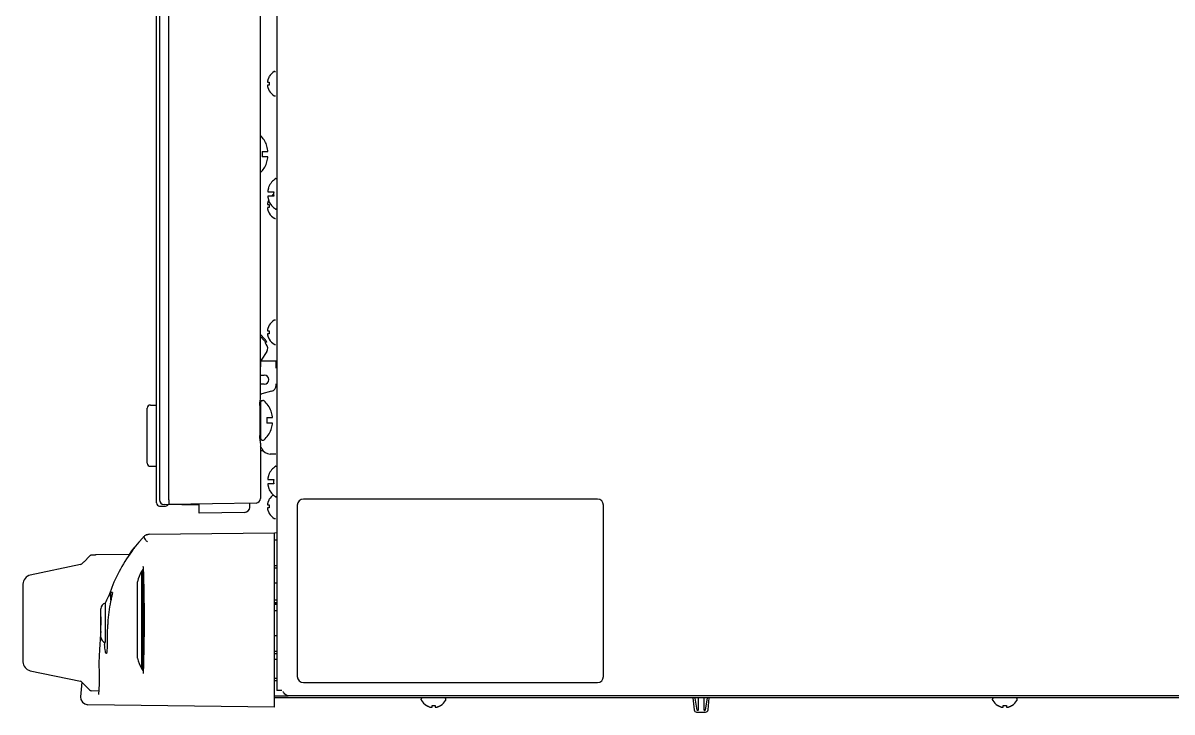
# Model space of a CAD drawing. Header units: millimetres. Extents: x -334 to 5010, y 1650 to 4941.
# Drawn here: x 1131.4 to 1506.7, y 2965.6 to 3190.8 of the extents above; entities that cross this region are included whole.
import ezdxf

# ---------------------------------------------------------------- set-up
doc = ezdxf.new("R2010")
doc.units = ezdxf.units.MM
doc.header["$LTSCALE"] = 438.9
doc.layers.get('0').update_dxf_attribs({"linetype": 'CONTINUOUS'})
for name, color, linetype in [('ASSI', 7, 'CONTINUOUS'), ('CURVE', 7, 'CONTINUOUS'), ('GEOM', 7, 'CONTINUOUS')]:
    doc.layers.add(name, color=color, linetype=linetype)

msp = doc.modelspace()

# ---------------------------------------------------------------- linework, layer by layer
at = {"linetype": 'Continuous'}
for p, q in [((1174.99, 3033.94), (1174.99, 3413.94)), ((1175.99, 3413.89), (1175.99, 3034.96)), ((1178.99, 3034.94), (1178.99, 3412.94)), ((1208.99, 3068.41), (1208.99, 3410.85)), ((1211.3, 3171.44), (1211.85, 3171.44)), ((1211.81, 3173.24), (1211.85, 3173.24)), ((1211.85, 3170.44), (1211.3, 3170.44)), ((1211.85, 3168.64), (1211.81, 3168.64)), ((1211.33, 3135.64), (1213.29, 3135.64)), ((1213.29, 3134.24), (1211.33, 3134.24)), ((1211.67, 3137.19), (1211.7, 3137.19)), ((1213.29, 3135.64), (1213.29, 3135.51)), ((1213.29, 3134.37), (1213.29, 3134.24)), ((1211.3, 3131.44), (1211.85, 3131.44)), ((1211.85, 3130.44), (1211.3, 3130.44)), ((1211.7, 3132.69), (1211.67, 3132.69)), ((1211.85, 3128.64), (1211.81, 3128.64)), ((1214.09, 3129.94), (1213.98, 3129.94)), ((1211.3, 3090.24), (1211.85, 3090.24)), ((1211.85, 3089.24), (1211.3, 3089.24)), ((1211.81, 3092.04), (1211.85, 3092.04)), ((1211.85, 3087.44), (1211.81, 3087.44)), ((1208.73, 3065.84), (1208.73, 3056.03)), ((1208.99, 3053.46), (1208.99, 3035.43)), ((1209.89, 3050.94), (1208.99, 3050.94)), ((1211.33, 3041.64), (1213.29, 3041.64)), ((1213.29, 3040.24), (1211.33, 3040.24)), ((1211.67, 3043.19), (1211.7, 3043.19)), ((1213.29, 3041.64), (1213.29, 3041.51)), ((1213.29, 3040.37), (1213.29, 3040.24)), ((1211.7, 3038.69), (1211.67, 3038.69)), ((1175.99, 3032.94), (1177.99, 3032.94)), ((1188.99, 3033.26), (1177.47, 3033.46)), ((1178.99, 3034.94), (1178.99, 3033.44)), ((1207.52, 3033.93), (1178.99, 3033.44)), ((1188.99, 3030.61), (1188.99, 3033.61)), ((1205.49, 3033.83), (1205.49, 3033.9)), ((1205.49, 3033.37), (1205.49, 3033.83)), ((1205.49, 3032.62), (1205.49, 3033.83)), ((1211.3, 3033.34), (1211.85, 3033.34)), ((1211.81, 3035.14), (1211.85, 3035.14)), ((1214.09, 3035.94), (1213.98, 3035.94)), ((1203.77, 3030.87), (1188.99, 3030.61)), ((1211.85, 3032.34), (1211.3, 3032.34)), ((1211.85, 3030.54), (1211.81, 3030.54)), ((1213.59, 3024.24), (1214.29, 3024.25)), ((1214.29, 3021.74), (1213.59, 3021.74)), ((1170.13, 3011.58), (1170.13, 3011.57)), ((1170.13, 3011.57), (1170.13, 3011.54)), ((1170.13, 3011.54), (1170.13, 2995.74)), ((1170.59, 3012.24), (1170.58, 3012.24)), ((1170.58, 3012.24), (1170.58, 3011.51)), ((1170.58, 3011.51), (1170.58, 3008.5)), ((1170.59, 3012.24), (1170.59, 2979.24)), ((1170.59, 3011.49), (1170.71, 3011.49)), ((1213.59, 3013.54), (1214.29, 3013.54)), ((1213.59, 3012.74), (1214.29, 3012.74)), ((1168.79, 2983.25), (1168.79, 3008.23)), ((1170.58, 3008.5), (1170.58, 2997.24)), ((1170.59, 3008.49), (1170.8, 3008.49)), ((1213.59, 3007.87), (1214.29, 3007.87)), ((1160.14, 3002.31), (1160.14, 3004.74)), ((1160.62, 3004.74), (1160.14, 3004.74)), ((1156.84, 2990.14), (1156.84, 2999.34)), ((1213.59, 3002.25), (1214.29, 3002.25)), ((1213.59, 3001.45), (1214.29, 3001.45)), ((1213.59, 3001.33), (1214.29, 3001.33)), ((1213.59, 3000.89), (1214.29, 3000.89)), ((1213.59, 2998.84), (1214.29, 2998.84)), ((1170.13, 2995.74), (1170.13, 2979.91)), ((1170.58, 2997.24), (1170.58, 2995.74)), ((1170.58, 2995.74), (1170.58, 2994.23)), ((1170.59, 2997.24), (1170.96, 2997.24)), ((1156.84, 2991.95), (1156.71, 2991.03)), ((1170.58, 2994.23), (1170.58, 2982.98)), ((1170.59, 2994.24), (1170.95, 2994.24)), ((1213.59, 2990.64), (1214.29, 2990.64)), ((1213.59, 2985.54), (1214.29, 2985.54)), ((1213.59, 2984.74), (1214.29, 2984.74)), ((1170.13, 2979.91), (1170.13, 2979.91)), ((1170.13, 2979.91), (1170.13, 2979.89)), ((1170.58, 2982.98), (1170.58, 2979.96)), ((1170.58, 2979.96), (1170.58, 2979.23)), ((1170.59, 2982.99), (1170.79, 2982.99)), ((1170.59, 2979.99), (1170.72, 2979.99)), ((1213.59, 2982.93), (1214.29, 2982.93)), ((1170.58, 2979.23), (1170.59, 2979.24)), ((1213.59, 2976.74), (1214.29, 2976.74)), ((1213.59, 2975.94), (1214.29, 2975.94)), ((1263.19, 2967.76), (1263.19, 2967.79)), ((1264.99, 2967.24), (1264.99, 2967.79)), ((1265.99, 2967.79), (1265.99, 2967.24)), ((1267.79, 2967.79), (1267.79, 2967.76)), ((1449.79, 2967.76), (1449.79, 2967.79)), ((1451.59, 2967.24), (1451.59, 2967.79)), ((1452.59, 2967.79), (1452.59, 2967.24)), ((1454.39, 2967.79), (1454.39, 2967.76))]:
    msp.add_line(p, q, dxfattribs=at)
for points in [[(1208.73, 3065.84), (1208.73, 3066.09), (1208.75, 3066.43), (1208.79, 3066.78), (1208.84, 3067.13), (1208.89, 3067.48), (1208.94, 3067.82), (1208.98, 3068.15), (1208.99, 3068.41)], [(1208.99, 3053.46), (1208.98, 3053.72), (1208.94, 3054.05), (1208.89, 3054.39), (1208.84, 3054.73), (1208.79, 3055.08), (1208.76, 3055.43), (1208.73, 3055.77), (1208.73, 3056.03)], [(1205.48, 3032.42), (1205.48, 3032.44), (1205.49, 3032.54), (1205.49, 3032.65), (1205.49, 3032.7)], [(1156.71, 2991.03), (1156.33, 2986.12), (1156.21, 2981.71), (1156.23, 2977.98), (1156.25, 2975), (1156.2, 2972.84), (1156.05, 2971.5), (1156.01, 2971.34)]]:
    msp.add_lwpolyline(points, dxfattribs=at)
for centre, radius, start, end in [((1213.25, 3171.69), 1.97, 175.714, 176.9766), ((1213.24, 3171.69), 1.96, 176.9771, 178.0037), ((1213.23, 3171.69), 1.95, 178.0037, 179.0738), ((1213.23, 3171.69), 1.95, 179.0741, 181.1541), ((1213.23, 3171.69), 1.95, 181.1545, 182.3767), ((1213.24, 3171.69), 1.96, 182.3765, 183.2159), ((1213.25, 3171.69), 1.97, 183.2167, 184.6016), ((1213.28, 3171.68), 2.01, 172.7256, 174.8598), ((1213.26, 3171.68), 1.98, 174.8627, 175.7144), ((1213.26, 3171.69), 1.98, 184.6009, 185.2558), ((1213.29, 3171.69), 2.01, 185.2585, 187.2741), ((1215.79, 3170.79), 4.64, 163.6036, 165.6824), ((1215.82, 3170.78), 4.67, 162.6228, 163.6051), ((1215.83, 3170.78), 4.68, 161.535, 162.6227), ((1215.85, 3170.77), 4.7, 159.4813, 161.5344), ((1215.86, 3170.77), 4.72, 158.9977, 159.4819), ((1215.87, 3170.76), 4.72, 157.4524, 158.9975), ((1215.88, 3170.76), 4.73, 156.6826, 157.4526), ((1215.88, 3170.76), 4.73, 155.4278, 156.6825), ((1215.89, 3170.76), 4.74, 154.4598, 155.4278), ((1215.89, 3170.75), 4.74, 153.3188, 154.4598), ((1215.89, 3170.75), 4.75, 151.9926, 153.3187), ((1215.89, 3170.75), 4.75, 151.0316, 151.9926), ((1215.9, 3170.75), 4.75, 148.4659, 151.0313), ((1215.6, 3170.94), 3.79, 172.4013, 179.9911), ((1213.25, 3170.18), 1.97, 175.3984, 176.7833), ((1213.24, 3170.19), 1.96, 176.7841, 177.6235), ((1213.23, 3170.19), 1.96, 177.6234, 178.8455), ((1213.23, 3170.19), 1.95, 178.8459, 180.9258), ((1213.23, 3170.19), 1.95, 180.9261, 181.9964), ((1213.24, 3170.19), 1.96, 181.9964, 183.0228), ((1213.25, 3170.19), 1.97, 183.0233, 184.286), ((1213.29, 3170.18), 2.01, 172.7259, 174.7415), ((1213.26, 3170.18), 1.98, 174.7442, 175.3991), ((1213.26, 3170.19), 1.98, 184.2856, 185.1372), ((1213.28, 3170.19), 2.01, 185.1401, 187.2744), ((1215.79, 3171.08), 4.64, 194.3176, 196.3964), ((1215.82, 3171.09), 4.67, 196.3949, 197.3772), ((1215.83, 3171.1), 4.68, 197.3773, 198.465), ((1215.85, 3171.1), 4.7, 198.4656, 200.5187), ((1215.86, 3171.11), 4.72, 200.5181, 201.0023), ((1215.87, 3171.11), 4.72, 201.0025, 202.5476), ((1215.88, 3171.11), 4.73, 202.5474, 203.3174), ((1215.88, 3171.11), 4.73, 203.3175, 204.5722), ((1215.89, 3171.12), 4.74, 204.5722, 205.5402), ((1215.89, 3171.12), 4.74, 205.5402, 206.6812), ((1215.89, 3171.12), 4.75, 206.6813, 208.0074), ((1215.89, 3171.12), 4.75, 208.0074, 208.9684), ((1215.9, 3171.12), 4.75, 208.9687, 211.5341), ((1215.6, 3170.94), 3.79, 180.0089, 187.5987), ((1213.98, 3139.74), 0.2, 90, 123.2419), ((1217.39, 3135.06), 6.09, 172.6229, 174.5265), ((1217.39, 3134.82), 6.09, 185.4735, 187.3771), ((1217.26, 3135.07), 5.96, 171.9486, 172.6174), ((1217.26, 3134.8), 5.96, 187.3826, 188.0514), ((1217.21, 3135.08), 5.9, 170.6546, 171.9496), ((1217.21, 3134.79), 5.9, 188.0504, 189.3454), ((1217.16, 3135.09), 5.85, 169.7616, 170.6536), ((1217.16, 3134.78), 5.85, 189.3464, 190.2384), ((1217.12, 3135.09), 5.82, 168.6651, 169.7618), ((1217.1, 3135.1), 5.79, 167.6222, 168.6648), ((1217.08, 3135.1), 5.77, 166.6751, 167.6221), ((1217.06, 3135.11), 5.75, 165.4482, 166.6751), ((1217.05, 3135.11), 5.74, 164.6978, 165.448), ((1217.04, 3135.11), 5.73, 163.1803, 164.6979), ((1217.03, 3135.12), 5.72, 162.7286, 163.18), ((1217.03, 3135.12), 5.72, 160.7579, 162.7288), ((1217.02, 3135.12), 5.71, 158.7734, 160.7577), ((1217.18, 3134.94), 3.93, 171.6741, 188.3259), ((1213.25, 3131.69), 1.97, 175.714, 176.9766), ((1213.24, 3131.69), 1.96, 176.9771, 178.0037), ((1213.23, 3131.69), 1.95, 178.0037, 179.0738), ((1213.23, 3131.69), 1.95, 179.0741, 181.1541), ((1213.23, 3131.69), 1.95, 181.1545, 182.3767), ((1213.24, 3131.69), 1.96, 182.3765, 183.2159), ((1213.25, 3131.69), 1.97, 183.2167, 184.6016), ((1213.25, 3130.18), 1.97, 175.3984, 176.7833), ((1213.24, 3130.19), 1.96, 176.7841, 177.6235), ((1213.23, 3130.19), 1.96, 177.6234, 178.8455), ((1213.23, 3130.19), 1.95, 178.8459, 180.9258), ((1213.23, 3130.19), 1.95, 180.9261, 181.9964), ((1213.24, 3130.19), 1.96, 181.9964, 183.0228), ((1213.25, 3130.19), 1.97, 183.0233, 184.286), ((1213.28, 3131.68), 2.01, 172.7256, 174.8598), ((1213.26, 3131.68), 1.98, 174.8627, 175.7144), ((1213.26, 3131.69), 1.98, 184.6009, 185.2558), ((1213.29, 3131.69), 2.01, 185.2585, 187.2741), ((1213.29, 3130.18), 2.01, 172.7259, 174.7415), ((1213.26, 3130.18), 1.98, 174.7442, 175.3991), ((1213.26, 3130.19), 1.98, 184.2856, 185.1372), ((1213.28, 3130.19), 2.01, 185.1401, 187.2744), ((1215.79, 3130.79), 4.64, 163.6036, 165.6824), ((1215.82, 3130.78), 4.67, 162.6228, 163.6051), ((1215.83, 3130.78), 4.68, 161.535, 162.6227), ((1215.85, 3130.77), 4.7, 159.4813, 161.5344), ((1217.12, 3134.78), 5.82, 190.2382, 191.3349), ((1217.1, 3134.77), 5.79, 191.3352, 192.3778), ((1217.08, 3134.77), 5.77, 192.3779, 193.3249), ((1215.86, 3130.77), 4.72, 158.9977, 159.4819), ((1217.06, 3134.77), 5.75, 193.3249, 194.5518), ((1215.87, 3130.76), 4.72, 157.4524, 158.9975), ((1217.05, 3134.76), 5.74, 194.552, 195.3022), ((1217.04, 3134.76), 5.73, 195.3021, 196.8197), ((1215.88, 3130.76), 4.73, 156.6826, 157.4526), ((1215.88, 3130.76), 4.73, 155.4278, 156.6825), ((1217.03, 3134.76), 5.72, 196.82, 197.2714), ((1217.03, 3134.75), 5.72, 197.2712, 199.2421), ((1215.89, 3130.76), 4.74, 154.4598, 155.2298), ((1215.88, 3130.76), 4.74, 155.2298, 155.4279), ((1215.89, 3130.75), 4.74, 153.7145, 154.4598), ((1217.02, 3134.75), 5.71, 199.2423, 201.2266), ((1216.99, 3134.74), 5.7, 201.0786, 236.7581), ((1215.6, 3130.94), 3.79, 172.4013, 179.9911), ((1215.6, 3130.94), 3.79, 180.0089, 187.5987), ((1215.79, 3131.08), 4.64, 194.3176, 196.3964), ((1215.82, 3131.09), 4.67, 196.3949, 197.3772), ((1215.83, 3131.1), 4.68, 197.3773, 198.465), ((1215.85, 3131.1), 4.7, 198.4656, 200.5187), ((1215.86, 3131.11), 4.72, 200.5181, 201.0023), ((1215.87, 3131.11), 4.72, 201.0025, 202.5476), ((1215.88, 3131.11), 4.73, 202.5474, 203.3174), ((1215.88, 3131.11), 4.73, 203.3175, 204.5722), ((1215.89, 3131.12), 4.74, 204.5722, 205.5402), ((1215.89, 3131.12), 4.74, 205.5402, 206.6812), ((1215.89, 3131.12), 4.75, 206.6813, 208.0074), ((1215.89, 3131.12), 4.75, 208.0074, 208.9684), ((1215.9, 3131.12), 4.75, 208.9687, 211.5341), ((1213.98, 3130.14), 0.2, 236.7581, 270), ((1213.25, 3090.49), 1.97, 175.714, 176.9766), ((1213.24, 3090.49), 1.96, 176.9771, 178.0037), ((1213.23, 3090.49), 1.95, 178.0037, 179.0738), ((1213.23, 3090.49), 1.95, 179.0741, 181.1541), ((1213.23, 3090.49), 1.95, 181.1545, 182.3767), ((1213.24, 3090.49), 1.96, 182.3765, 183.2159), ((1213.25, 3090.49), 1.97, 183.2167, 184.6016), ((1213.25, 3088.98), 1.97, 175.3984, 176.7833), ((1213.24, 3088.99), 1.96, 176.7841, 177.6235), ((1213.23, 3088.99), 1.96, 177.6234, 178.8455), ((1213.23, 3088.99), 1.95, 178.8459, 180.9258), ((1213.23, 3088.99), 1.95, 180.9261, 181.9964), ((1213.24, 3088.99), 1.96, 181.9964, 183.0228), ((1213.25, 3088.99), 1.97, 183.0233, 184.286), ((1213.28, 3090.48), 2.01, 172.7256, 174.8598), ((1213.26, 3090.48), 1.98, 174.8627, 175.7144), ((1213.26, 3090.49), 1.98, 184.6009, 185.2558), ((1213.29, 3090.49), 2.01, 185.2585, 187.2741), ((1213.29, 3088.98), 2.01, 172.7259, 174.7415), ((1213.26, 3088.98), 1.98, 174.7442, 175.3991), ((1213.26, 3088.99), 1.98, 184.2856, 185.1372), ((1213.28, 3088.99), 2.01, 185.1401, 187.2744), ((1215.79, 3089.59), 4.64, 163.6036, 165.6824), ((1215.79, 3089.88), 4.64, 194.3176, 196.3964), ((1215.82, 3089.58), 4.67, 162.6228, 163.6051), ((1215.83, 3089.58), 4.68, 161.535, 162.6227), ((1215.85, 3089.57), 4.7, 159.4813, 161.5344), ((1215.86, 3089.57), 4.72, 158.9977, 159.4819), ((1215.87, 3089.56), 4.72, 157.4524, 158.9975), ((1215.88, 3089.56), 4.73, 156.6826, 157.4526), ((1215.88, 3089.56), 4.73, 155.4278, 156.6825), ((1215.89, 3089.56), 4.74, 154.4598, 155.4278), ((1215.89, 3089.55), 4.74, 153.3188, 154.4598), ((1215.89, 3089.55), 4.75, 151.9926, 153.3187), ((1215.89, 3089.55), 4.75, 151.0316, 151.9926), ((1215.9, 3089.55), 4.75, 148.4659, 151.0313), ((1215.6, 3089.74), 3.79, 172.4013, 179.9911), ((1215.6, 3089.74), 3.79, 180.0089, 187.5987), ((1215.82, 3089.89), 4.67, 196.3949, 197.3772), ((1215.83, 3089.9), 4.68, 197.3773, 198.465), ((1215.85, 3089.9), 4.7, 198.4656, 200.5187), ((1215.86, 3089.91), 4.72, 200.5181, 201.0023), ((1215.87, 3089.91), 4.72, 201.0025, 202.5476), ((1215.88, 3089.91), 4.73, 202.5474, 203.3174), ((1215.88, 3089.91), 4.73, 203.3175, 204.5722), ((1215.89, 3089.92), 4.74, 204.5722, 205.5402), ((1215.89, 3089.92), 4.74, 205.5402, 206.6812), ((1215.89, 3089.92), 4.75, 206.6813, 208.0074), ((1215.89, 3089.92), 4.75, 208.0074, 208.9684), ((1215.9, 3089.92), 4.75, 208.9687, 211.5341), ((1213.98, 3045.74), 0.2, 90, 123.2419), ((1217.39, 3041.06), 6.09, 172.6229, 174.5265), ((1217.39, 3040.82), 6.09, 185.4735, 187.3771), ((1217.26, 3041.07), 5.96, 171.9486, 172.6174), ((1217.26, 3040.8), 5.96, 187.3826, 188.0514), ((1217.21, 3041.08), 5.9, 170.6546, 171.9496), ((1217.21, 3040.79), 5.9, 188.0504, 189.3454), ((1217.16, 3041.09), 5.85, 169.7616, 170.6536), ((1217.12, 3041.09), 5.82, 168.6651, 169.7618), ((1217.1, 3041.1), 5.79, 167.6222, 168.6648), ((1217.08, 3041.1), 5.77, 166.6751, 167.6221), ((1217.06, 3041.11), 5.75, 165.4482, 166.6751), ((1217.05, 3041.11), 5.74, 164.6978, 165.448), ((1217.04, 3041.11), 5.73, 163.1803, 164.6979), ((1217.03, 3041.12), 5.72, 162.7286, 163.18), ((1217.03, 3041.12), 5.72, 160.7579, 162.7288), ((1217.02, 3041.12), 5.71, 158.7734, 160.7577), ((1217.18, 3040.94), 3.93, 171.6741, 188.3259), ((1217.16, 3040.78), 5.85, 189.3464, 190.2384), ((1217.12, 3040.78), 5.82, 190.2382, 191.3349), ((1217.1, 3040.77), 5.79, 191.3352, 192.3778), ((1217.08, 3040.77), 5.77, 192.3779, 193.3249), ((1217.06, 3040.77), 5.75, 193.3249, 194.5518), ((1217.05, 3040.76), 5.74, 194.552, 195.3022), ((1217.04, 3040.76), 5.73, 195.3021, 196.8197), ((1217.03, 3040.76), 5.72, 196.82, 197.2714), ((1217.03, 3040.75), 5.72, 197.2712, 199.2421), ((1217.02, 3040.75), 5.71, 199.2423, 201.2266), ((1216.99, 3040.74), 5.7, 201.0786, 236.7581), ((1175.99, 3033.94), 1, 180, 270), ((1177.49, 3034.96), 1.5, 180, 269), ((1177.99, 3033.94), 1, 270, 330.1482), ((1203.74, 3032.62), 1.75, 271, 360), ((1207.49, 3035.43), 1.5, 271, 360), ((1213.25, 3033.59), 1.97, 175.714, 176.9766), ((1213.24, 3033.59), 1.96, 176.9771, 178.0037), ((1213.23, 3033.59), 1.95, 178.0037, 179.0738), ((1213.23, 3033.59), 1.95, 179.0741, 181.1541), ((1213.23, 3033.59), 1.95, 181.1545, 182.3767), ((1213.24, 3033.59), 1.96, 182.3765, 183.2159), ((1213.25, 3033.59), 1.97, 183.2167, 184.6016), ((1213.28, 3033.58), 2.01, 172.7256, 174.8598), ((1213.26, 3033.58), 1.98, 174.8627, 175.7144), ((1213.26, 3033.59), 1.98, 184.6009, 185.2558), ((1213.29, 3033.59), 2.01, 185.2585, 187.2741), ((1215.79, 3032.69), 4.64, 163.6036, 165.6824), ((1215.82, 3032.68), 4.67, 162.6228, 163.6051), ((1215.83, 3032.68), 4.68, 161.535, 162.6227), ((1215.85, 3032.67), 4.7, 159.4813, 161.5344), ((1215.86, 3032.67), 4.72, 158.9977, 159.4819), ((1215.87, 3032.66), 4.72, 157.4524, 158.9975), ((1215.88, 3032.66), 4.73, 156.6826, 157.4526), ((1215.88, 3032.66), 4.73, 155.4278, 156.6825), ((1215.89, 3032.66), 4.74, 154.4598, 155.4278), ((1215.89, 3032.65), 4.74, 153.3188, 154.4598), ((1215.89, 3032.65), 4.75, 151.9926, 153.3187), ((1215.89, 3032.65), 4.75, 151.0316, 151.9926), ((1215.9, 3032.65), 4.75, 148.4659, 151.0313), ((1215.6, 3032.84), 3.79, 172.4013, 179.9911), ((1215.6, 3032.84), 3.79, 180.0089, 187.5987), ((1213.98, 3036.14), 0.2, 236.7581, 270), ((1204.96, 3032.33), 0.5, 346.5752, 9.114), ((1213.25, 3032.08), 1.97, 175.3984, 176.7833), ((1213.24, 3032.09), 1.96, 176.7841, 177.6235), ((1213.23, 3032.09), 1.96, 177.6234, 178.8455), ((1213.23, 3032.09), 1.95, 178.8459, 180.9258), ((1213.23, 3032.09), 1.95, 180.9261, 181.9964), ((1213.24, 3032.09), 1.96, 181.9964, 183.0228), ((1213.25, 3032.09), 1.97, 183.0233, 184.286), ((1213.29, 3032.08), 2.01, 172.7259, 174.7415), ((1213.26, 3032.08), 1.98, 174.7442, 175.3991), ((1213.26, 3032.09), 1.98, 184.2856, 185.1372), ((1213.28, 3032.09), 2.01, 185.1401, 187.2744), ((1215.79, 3032.98), 4.64, 194.3176, 196.3964), ((1215.82, 3032.99), 4.67, 196.3949, 197.3772), ((1215.83, 3033), 4.68, 197.3773, 198.465), ((1215.85, 3033), 4.7, 198.4656, 200.5187), ((1215.86, 3033.01), 4.72, 200.5181, 201.0023), ((1215.87, 3033.01), 4.72, 201.0025, 202.5476), ((1215.88, 3033.01), 4.73, 202.5474, 203.3174), ((1215.88, 3033.01), 4.73, 203.3175, 204.5722), ((1215.89, 3033.02), 4.74, 204.5722, 205.5402), ((1215.89, 3033.02), 4.74, 205.5402, 206.6812), ((1215.89, 3033.02), 4.75, 206.6813, 208.0074), ((1215.89, 3033.02), 4.75, 208.0074, 208.9684), ((1215.9, 3033.02), 4.75, 208.9687, 211.5341), ((1209.3, 2987.12), 52.54, 142.9174, 159.6497), ((1221.93, 2976.21), 69.23, 143.0571, 143.6651), ((1178.59, 3006.24), 10, 147.8149, 168.5216), ((1182.7, 3003.4), 15, 143.8929, 146.9521), ((1176.64, 2993.43), 20, 145.571, 157.0216), ((1211.31, 2986.37), 54.69, 160.2516, 161.634), ((1210.65, 2986.61), 53.99, 159.6364, 160.2503), ((1158.84, 2999.34), 2, 107.9735, 180), ((1158.84, 2990.14), 2, 180, 252.0265), ((1178.59, 2985.24), 10, 191.4784, 212.1851), ((1182.7, 2988.07), 15, 213.0479, 216.1071), ((1265.68, 2971.84), 4.75, 238.4659, 241.0313), ((1265.68, 2971.84), 4.75, 241.0316, 241.9926), ((1265.67, 2971.84), 4.75, 241.9926, 243.3187), ((1265.67, 2971.83), 4.74, 243.3188, 244.4598), ((1265.67, 2971.83), 4.74, 244.4598, 245.4278), ((1265.67, 2971.83), 4.73, 245.4278, 246.6825), ((1265.67, 2971.82), 4.73, 246.6826, 247.4526), ((1265.66, 2971.81), 4.72, 247.4524, 248.9975), ((1265.66, 2971.81), 4.72, 248.9977, 249.4819), ((1265.66, 2971.8), 4.7, 249.4813, 251.5344), ((1265.65, 2971.78), 4.68, 251.535, 252.6227), ((1265.65, 2971.76), 4.67, 252.6228, 253.6051), ((1265.64, 2971.73), 4.64, 253.6036, 255.6824), ((1264.75, 2969.23), 2.01, 262.7256, 264.8598), ((1264.74, 2969.21), 1.98, 264.8627, 265.7144), ((1264.74, 2969.19), 1.97, 265.714, 266.9766), ((1264.74, 2969.18), 1.96, 266.9771, 268.0037), ((1264.74, 2969.18), 1.95, 268.0037, 269.0738), ((1264.74, 2969.17), 1.95, 269.0741, 271.1541), ((1264.74, 2969.18), 1.95, 271.1545, 272.3767), ((1264.74, 2969.19), 1.96, 272.3765, 273.2159), ((1264.74, 2969.2), 1.97, 273.2167, 274.6016), ((1264.74, 2969.21), 1.98, 274.6009, 275.2558), ((1264.74, 2969.23), 2.01, 275.2585, 277.2741), ((1265.49, 2971.54), 3.79, 262.4013, 269.9911), ((1265.49, 2971.54), 3.79, 270.0089, 277.5987), ((1266.25, 2969.23), 2.01, 262.7259, 264.7415), ((1266.24, 2969.21), 1.98, 264.7442, 265.3991), ((1266.24, 2969.2), 1.97, 265.3984, 266.7833), ((1266.24, 2969.19), 1.96, 266.7841, 267.6235), ((1266.24, 2969.18), 1.96, 267.6234, 268.8455), ((1266.24, 2969.17), 1.95, 268.8459, 270.9258), ((1266.24, 2969.18), 1.95, 270.9261, 271.9964), ((1266.24, 2969.18), 1.96, 271.9964, 273.0228), ((1266.24, 2969.19), 1.97, 273.0233, 274.286), ((1266.24, 2969.21), 1.98, 274.2856, 275.1372), ((1266.24, 2969.23), 2.01, 275.1401, 277.2744), ((1265.34, 2971.73), 4.64, 284.3176, 286.3964), ((1265.34, 2971.76), 4.67, 286.3949, 287.3772), ((1265.33, 2971.78), 4.68, 287.3773, 288.465), ((1265.33, 2971.8), 4.7, 288.4656, 290.5187), ((1265.32, 2971.81), 4.72, 290.5181, 291.0023), ((1265.32, 2971.81), 4.72, 291.0025, 292.5476), ((1265.32, 2971.82), 4.73, 292.5474, 293.3174), ((1265.31, 2971.83), 4.73, 293.3175, 294.5722), ((1265.31, 2971.83), 4.74, 294.5722, 295.5402), ((1265.31, 2971.83), 4.74, 295.5402, 296.6812), ((1265.31, 2971.84), 4.75, 296.6813, 298.0074), ((1265.31, 2971.84), 4.75, 298.0074, 298.9684), ((1265.3, 2971.84), 4.75, 298.9687, 301.5341), ((1452.28, 2971.84), 4.75, 238.4659, 241.0313), ((1452.28, 2971.84), 4.75, 241.0316, 241.9926), ((1452.27, 2971.84), 4.75, 241.9926, 243.3187), ((1452.27, 2971.83), 4.74, 243.3188, 244.4598), ((1452.27, 2971.83), 4.74, 244.4598, 245.4278), ((1452.27, 2971.83), 4.73, 245.4278, 246.6825), ((1452.27, 2971.82), 4.73, 246.6826, 247.4526), ((1452.26, 2971.81), 4.72, 247.4524, 248.9975), ((1452.26, 2971.81), 4.72, 248.9977, 249.4819), ((1452.26, 2971.8), 4.7, 249.4813, 251.5344), ((1452.25, 2971.78), 4.68, 251.535, 252.6227), ((1452.25, 2971.76), 4.67, 252.6228, 253.6051), ((1452.24, 2971.73), 4.64, 253.6036, 255.6824), ((1451.35, 2969.23), 2.01, 262.7256, 264.8598), ((1451.34, 2969.21), 1.98, 264.8627, 265.7144), ((1451.34, 2969.19), 1.97, 265.714, 266.9766), ((1451.34, 2969.18), 1.96, 266.9771, 268.0037), ((1451.34, 2969.18), 1.95, 268.0037, 269.0738), ((1451.34, 2969.17), 1.95, 269.0741, 271.1541), ((1451.34, 2969.18), 1.95, 271.1545, 272.3767), ((1451.34, 2969.19), 1.96, 272.3765, 273.2159), ((1451.34, 2969.2), 1.97, 273.2167, 274.6016), ((1451.34, 2969.21), 1.98, 274.6009, 275.2558), ((1451.34, 2969.23), 2.01, 275.2585, 277.2741), ((1452.09, 2971.54), 3.79, 262.4013, 269.9911), ((1452.09, 2971.54), 3.79, 270.0089, 277.5987), ((1452.85, 2969.23), 2.01, 262.7259, 264.7415), ((1452.84, 2969.21), 1.98, 264.7442, 265.3991), ((1452.84, 2969.2), 1.97, 265.3984, 266.7833), ((1452.84, 2969.19), 1.96, 266.7841, 267.6235), ((1452.84, 2969.18), 1.96, 267.6234, 268.8455), ((1452.84, 2969.17), 1.95, 268.8459, 270.9258), ((1452.84, 2969.18), 1.95, 270.9261, 271.9964), ((1452.84, 2969.18), 1.96, 271.9964, 273.0228), ((1452.84, 2969.19), 1.97, 273.0233, 274.286), ((1452.84, 2969.21), 1.98, 274.2856, 275.1372), ((1452.84, 2969.23), 2.01, 275.1401, 277.2744), ((1451.94, 2971.73), 4.64, 284.3176, 286.3964), ((1451.94, 2971.76), 4.67, 286.3949, 287.3772), ((1451.93, 2971.78), 4.68, 287.3773, 288.465), ((1451.93, 2971.8), 4.7, 288.4656, 290.5187), ((1451.92, 2971.81), 4.72, 290.5181, 291.0023), ((1451.92, 2971.81), 4.72, 291.0025, 292.5476), ((1451.92, 2971.82), 4.73, 292.5474, 293.3174), ((1451.91, 2971.83), 4.73, 293.3175, 294.5722), ((1451.91, 2971.83), 4.74, 294.5722, 295.5402), ((1451.91, 2971.83), 4.74, 295.5402, 296.6812), ((1451.91, 2971.84), 4.75, 296.6813, 298.0074), ((1451.91, 2971.84), 4.75, 298.0074, 298.9684), ((1451.9, 2971.84), 4.75, 298.9687, 301.5341)]:
    msp.add_arc(centre, radius, start, end, dxfattribs=at)
for points, knots in [([(1166.6, 3017.82), (1167, 3018.34), (1168.35, 3020.08), (1167.53, 3018.99), (1167.38, 3018.8)], [0, 0, 0, 0, 0.734817, 1, 1, 1, 1]), ([(1158.23, 3001.22), (1158.23, 3001.06), (1158.25, 2998.89), (1158.23, 2996.73), (1158.23, 2994.74)], [0, 0, 0, 0, 0.075839, 1, 1, 1, 1]), ([(1158.23, 2994.74), (1158.23, 2993.91), (1158.24, 2991.79), (1158.24, 2989.68), (1158.23, 2988.38)], [0, 0, 0, 0, 0.388471, 1, 1, 1, 1])]:
    msp.add_open_spline(points, degree=3, knots=knots, dxfattribs=at)
at = {"layer": 'ASSI', "linetype": 'Continuous'}
for p, q in [((1213.69, 3174.94), (1213.89, 3174.94)), ((1213.69, 3166.94), (1213.89, 3166.94)), ((1213.98, 3139.94), (1214.09, 3139.94)), ((1213.69, 3126.94), (1213.89, 3126.94)), ((1213.98, 3129.94), (1214.09, 3129.94)), ((1213.69, 3093.74), (1213.89, 3093.74)), ((1213.69, 3085.74), (1213.89, 3085.74)), ((1209.49, 3067.44), (1209.8, 3067.44)), ((1208.73, 3063.94), (1208.99, 3063.94)), ((1208.73, 3057.94), (1208.99, 3057.94)), ((1209.49, 3054.44), (1209.8, 3054.44)), ((1213.98, 3045.94), (1214.09, 3045.94)), ((1213.98, 3035.94), (1214.09, 3035.94)), ((1213.69, 3028.84), (1213.89, 3028.84)), ((1166.18, 3017.15), (1155.14, 3016.95)), ((1156.16, 2972.5), (1153.81, 2972.54)), ((1261.49, 2969.64), (1261.49, 2969.84)), ((1269.49, 2969.64), (1269.49, 2969.84)), ((1448.09, 2969.64), (1448.09, 2969.84)), ((1456.09, 2969.64), (1456.09, 2969.84))]:
    msp.add_line(p, q, dxfattribs=at)
for centre, radius, start, end in [((1215.91, 3170.74), 4.8, 120.3012, 148.5421), ((1213.69, 3174.54), 0.4, 90, 120.3012), ((1215.91, 3171.13), 4.8, 211.4579, 239.6988), ((1213.69, 3167.34), 0.4, 239.6988, 270), ((1202.95, 3147.94), 8.54, 20.5619, 44.887), ((1202.95, 3147.94), 8.54, 315.113, 339.4381), ((1216.99, 3135.14), 5.7, 123.2419, 158.9214), ((1215.91, 3130.74), 4.8, 123.7251, 133.0641), ((1216.99, 3134.74), 5.7, 201.0786, 236.7581), ((1215.91, 3131.13), 4.8, 211.4579, 239.6988), ((1213.69, 3127.34), 0.4, 239.6988, 270), ((1215.91, 3089.54), 4.8, 120.3012, 148.5421), ((1213.69, 3093.34), 0.4, 90, 120.3012), ((1215.91, 3089.93), 4.8, 211.4579, 239.6988), ((1213.69, 3086.14), 0.4, 239.6988, 270), ((1204.45, 3060.94), 8.54, 20.5619, 48.2549), ((1204.45, 3060.94), 8.54, 311.7451, 339.4381), ((1216.99, 3041.14), 5.7, 123.2419, 158.9214), ((1216.99, 3040.74), 5.7, 201.0786, 236.7581), ((1215.91, 3032.64), 4.8, 125.1455, 148.5421), ((1215.91, 3033.03), 4.8, 211.4579, 239.6988), ((1213.69, 3029.24), 0.4, 239.6988, 270), ((1261.89, 2969.84), 0.4, 90, 180), ((1261.89, 2969.64), 0.4, 180, 210.3012), ((1265.69, 2971.86), 4.8, 210.3012, 238.5421), ((1265.29, 2971.86), 4.8, 301.4579, 329.6988), ((1269.09, 2969.84), 0.4, 0, 90), ((1269.09, 2969.64), 0.4, 329.6988, 360), ((1448.49, 2969.84), 0.4, 90, 180), ((1448.49, 2969.64), 0.4, 180, 210.3012), ((1452.29, 2971.86), 4.8, 210.3012, 238.5421), ((1451.89, 2971.86), 4.8, 301.4579, 329.6988), ((1455.69, 2969.84), 0.4, 0, 90), ((1455.69, 2969.64), 0.4, 329.6988, 360)]:
    msp.add_arc(centre, radius, start, end, dxfattribs=at)
at = {"layer": 'CURVE', "linetype": 'Continuous'}
for p, q in [((1170.59, 3012.24), (1170.59, 2979.24)), ((1131.39, 2997.74), (1131.39, 2994.74))]:
    msp.add_line(p, q, dxfattribs=at)
at = {"layer": 'GEOM', "linetype": 'Continuous'}
for p, q in [((1214.29, 3414.24), (1214.29, 2972.64)), ((1209.49, 3148.84), (1209.49, 3147.04)), ((1209.49, 3148.84), (1211.38, 3148.84)), ((1210.92, 3150.94), (1210.95, 3150.94)), ((1211.39, 3148.98), (1211.39, 3149)), ((1211.39, 3148.84), (1211.39, 3148.85)), ((1211.4, 3148.88), (1211.4, 3148.9)), ((1211.4, 3148.87), (1211.4, 3148.88)), ((1211.38, 3147.04), (1209.49, 3147.04)), ((1211.39, 3147.02), (1211.39, 3147.03)), ((1211.39, 3146.82), (1211.39, 3146.87)), ((1211.4, 3146.99), (1211.4, 3147.01)), ((1211.4, 3146.95), (1211.4, 3146.97)), ((1210.95, 3144.94), (1210.92, 3144.94)), ((1210.43, 3087.47), (1208.99, 3089.03)), ((1210.07, 3087.14), (1208.99, 3088.32)), ((1210.52, 3086.19), (1210.76, 3086.41)), ((1210.82, 3085.87), (1210.52, 3086.19)), ((1210.59, 3086.28), (1210.94, 3086.61)), ((1211.02, 3083.42), (1209.22, 3080.66)), ((1209.09, 3078.44), (1208.99, 3078.44)), ((1209.09, 3078.44), (1209.09, 3080.34)), ((1209.09, 3080.34), (1214.09, 3080.34)), ((1214.09, 3078.04), (1214.09, 3080.34)), ((1214.1, 3078.04), (1214.09, 3078.04)), ((1208.99, 3075.74), (1210.19, 3075.74)), ((1210.19, 3072.74), (1208.99, 3072.74)), ((1212.58, 3070.46), (1209.38, 3069.64)), ((1214.09, 3072.4), (1214.09, 3072.84)), ((1214.1, 3072.84), (1214.09, 3072.84)), ((1208.99, 3066.94), (1208.99, 3054.94)), ((1209.49, 3067.44), (1209.8, 3067.44)), ((1171.99, 3046.94), (1171.99, 3064.94)), ((1172.99, 3065.94), (1174.99, 3065.94)), ((1208.99, 3063.94), (1208.73, 3063.94)), ((1212.42, 3063.94), (1212.45, 3063.94)), ((1210.99, 3061.84), (1210.99, 3060.04)), ((1210.99, 3061.84), (1212.88, 3061.84)), ((1212.88, 3060.04), (1210.99, 3060.04)), ((1212.89, 3061.98), (1212.89, 3062)), ((1212.89, 3061.84), (1212.89, 3061.85)), ((1212.89, 3060.02), (1212.89, 3060.03)), ((1212.89, 3059.82), (1212.89, 3059.87)), ((1212.9, 3061.88), (1212.9, 3061.9)), ((1212.9, 3061.87), (1212.9, 3061.88)), ((1212.9, 3059.99), (1212.9, 3060.01)), ((1212.9, 3059.95), (1212.9, 3059.97)), ((1208.99, 3057.94), (1208.73, 3057.94)), ((1212.45, 3057.94), (1212.42, 3057.94)), ((1209.49, 3054.44), (1209.8, 3054.44)), ((1213.99, 3049.94), (1212.1, 3049.94)), ((1172.99, 3045.94), (1174.99, 3045.94)), ((1220.99, 3033.24), (1220.99, 2977.24)), ((1318.99, 3035.24), (1222.99, 3035.24)), ((1320.99, 2977.24), (1320.99, 3033.24)), ((1170.5, 3022.55), (1169.21, 3021.09)), ((1170.67, 3022.74), (1170.5, 3022.55)), ((1170.68, 3022.74), (1170.67, 3022.74)), ((1170.76, 3022.84), (1170.68, 3022.74)), ((1170.79, 3022.86), (1171.33, 3021.97)), ((1172.62, 3023.7), (1213.59, 3024.24)), ((1213.59, 2967.24), (1213.59, 3024.24)), ((1167.1, 3018.5), (1166.12, 3017.14)), ((1169.21, 3021.09), (1167.1, 3018.5)), ((1150.14, 3013.81), (1133.77, 3010.35)), ((1150.72, 3014.16), (1150.66, 3014.09)), ((1150.81, 3014.24), (1150.75, 3014.18)), ((1151.02, 3014.45), (1150.81, 3014.24)), ((1151.06, 3014.48), (1151.02, 3014.45)), ((1151.19, 3014.62), (1151.06, 3014.48)), ((1151.33, 3014.76), (1151.19, 3014.62)), ((1153.1, 3016.6), (1151.33, 3014.76)), ((1153.22, 3016.7), (1153.1, 3016.6)), ((1153.43, 3016.82), (1153.22, 3016.7)), ((1153.65, 3016.89), (1153.43, 3016.82)), ((1154.47, 3016.92), (1153.81, 3016.9)), ((1154.58, 3016.92), (1154.47, 3016.92)), ((1154.69, 3016.92), (1154.58, 3016.92)), ((1154.78, 3016.93), (1154.69, 3016.92)), ((1154.86, 3016.93), (1154.78, 3016.93)), ((1154.94, 3016.93), (1154.86, 3016.93)), ((1154.99, 3016.94), (1154.94, 3016.93)), ((1155.04, 3016.94), (1154.99, 3016.94)), ((1155.06, 3016.94), (1155.04, 3016.94)), ((1155.1, 3016.95), (1155.06, 3016.94)), ((1131.39, 3007.41), (1131.39, 2982.06)), ((1156.84, 2996.73), (1156.84, 2994.07)), ((1170.96, 2997.17), (1170.96, 2995.74)), ((1170.96, 2995.74), (1170.96, 2994.35)), ((1158.86, 2988.1), (1158.85, 2987.5)), ((1158.87, 2989.12), (1158.86, 2988.93)), ((1133.77, 2979.13), (1150.14, 2975.67)), ((1150.6, 2975.39), (1150.16, 2970.63)), ((1153.1, 2972.85), (1150.66, 2975.38)), ((1215.99, 2972.64), (1214.29, 2972.64)), ((1222.99, 2975.24), (1318.99, 2975.24)), ((1213.59, 2970.94), (1217.99, 2970.94)), ((1825.49, 2970.24), (1213.59, 2970.24)), ((1828.53, 2970.94), (1217.99, 2970.94)), ((1350.23, 2970.24), (1350.62, 2966.36)), ((1351.63, 2966.22), (1350.9, 2970.15)), ((1351.89, 2970.24), (1351.89, 2966.24)), ((1353.89, 2966.24), (1353.89, 2970.24)), ((1354.89, 2970.24), (1354.16, 2966.22)), ((1355.16, 2966.36), (1355.55, 2970.24)), ((1213.59, 2967.24), (1152.62, 2968.03)), ((1351.42, 2965.64), (1354.37, 2965.64)), ((1351.79, 2966.14), (1351.72, 2966.14)), ((1354.06, 2966.14), (1353.99, 2966.14))]:
    msp.add_line(p, q, dxfattribs=at)
for points in [[(1153.42, 3016.82), (1153.42, 3016.82), (1153.32, 3016.76)], [(1153.81, 3016.9), (1153.65, 3016.89), (1153.54, 3016.86)], [(1170.58, 3013.26), (1170.57, 3013.27), (1170.6, 3013.09)], [(1170.6, 3013.09), (1170.63, 3012.81), (1170.66, 3012.42), (1170.69, 3011.91), (1170.72, 3011.27), (1170.74, 3010.46), (1170.77, 3009.46), (1170.8, 3008.23), (1170.84, 3006.71), (1170.87, 3004.86), (1170.91, 3002.62), (1170.94, 3000), (1170.96, 2997.17)], [(1170.96, 2994.35), (1170.94, 2991.44), (1170.9, 2988.8), (1170.87, 2986.62), (1170.83, 2984.91), (1170.81, 2983.54), (1170.78, 2982.42), (1170.76, 2981.49), (1170.74, 2980.71), (1170.72, 2980.06), (1170.7, 2979.51), (1170.68, 2979.07), (1170.66, 2978.71), (1170.64, 2978.43), (1170.62, 2978.25), (1170.61, 2978.22)], [(1150.16, 2970.63), (1150.28, 2969.76), (1150.79, 2968.87), (1151.62, 2968.26), (1152.62, 2968.03)]]:
    msp.add_lwpolyline(points, dxfattribs=at)
for centre, radius, start, end in [((1202.95, 3147.94), 8.54, 20.5619, 44.9456), ((1202.95, 3147.94), 8.51, 8.1035, 20.6345), ((1208.89, 3148.78), 2.51, 6.5477, 8.1143), ((1209.08, 3148.8), 2.32, 6.1643, 6.538), ((1209.32, 3148.83), 2.08, 4.8705, 6.1852), ((1209.98, 3148.88), 1.42, 2.7854, 4.1394), ((1210.36, 3148.9), 1.04, 1.2621, 2.795), ((1210.65, 3148.91), 0.746, 359.8081, 1.2568), ((1202.95, 3147.94), 8.51, 339.3655, 351.8965), ((1208.89, 3147.09), 2.51, 351.8857, 353.4523), ((1209.98, 3146.99), 1.42, 355.8602, 357.215), ((1209.66, 3147.01), 1.74, 355.1436, 355.8848), ((1209.08, 3147.07), 2.32, 353.4621, 353.8357), ((1210.36, 3146.97), 1.04, 357.2055, 358.7376), ((1202.95, 3147.94), 8.54, 315.0544, 339.4381), ((1209.34, 3084.51), 2, 326.8958, 42.6358), ((1209.68, 3087.66), 1.64, 314.9174, 316.5383), ((1209.29, 3081.74), 2, 261.3299, 264.2879), ((1200.84, 3086.12), 10, 324.673, 326.8958), ((1213.94, 3080.24), 0.5, 288.0595, 315.1321), ((1210.19, 3074.24), 1.5, 270, 90), ((1212.09, 3072.4), 2, 284.26, 0), ((1206.92, 3079.34), 10, 281.9634, 284.26), ((1209.49, 3066.94), 0.5, 90, 180), ((1209.8, 3066.94), 0.5, 48.2549, 90), ((1204.45, 3060.94), 8.54, 20.5619, 48.2549), ((1172.99, 3064.94), 1, 90, 180), ((1204.45, 3060.94), 8.51, 8.1035, 20.6345), ((1204.45, 3060.94), 8.51, 339.3655, 351.8965), ((1210.39, 3061.78), 2.51, 6.5477, 8.1143), ((1210.39, 3060.09), 2.51, 351.8857, 353.4523), ((1210.58, 3061.8), 2.32, 6.1643, 6.538), ((1210.82, 3061.83), 2.08, 4.8705, 6.1852), ((1211.48, 3061.88), 1.42, 2.7854, 4.1394), ((1211.48, 3059.99), 1.42, 355.8602, 357.215), ((1211.16, 3060.01), 1.74, 355.1436, 355.8848), ((1210.58, 3060.07), 2.32, 353.4621, 353.8357), ((1211.86, 3061.9), 1.04, 1.2621, 2.795), ((1212.15, 3061.91), 0.746, 359.8081, 1.2568), ((1211.86, 3059.97), 1.04, 357.2055, 358.7376), ((1204.45, 3060.94), 8.54, 311.7451, 339.4381), ((1209.49, 3054.94), 0.5, 180, 270), ((1187.99, 3041.94), 23.5, 24.5253, 26.5135), ((1212.1, 3052.94), 3, 204.5253, 270), ((1209.8, 3054.94), 0.5, 270, 311.7451), ((1172.99, 3046.94), 1, 180, 270), ((1207.49, 3035.43), 1.5, 271, 0), ((1222.99, 3033.24), 2, 90, 180), ((1318.99, 3033.24), 2, 0, 90), ((1172.68, 3021.15), 2.55, 111.4609, 116.6038), ((1172.67, 3021.13), 2.58, 111.1556, 113.693), ((1149.94, 3014.78), 1, 281.9364, 316), ((1155.14, 3016.7), 0.25, 91, 108.8), ((1134.39, 3007.41), 3, 101.9364, 180), ((1187.05, 2989.83), 29.08, 183.0607, 183.4775), ((1185.7, 2989.74), 27.74, 183.475, 184.184), ((1490.87, 2985.61), 332.02, 179.4263, 179.5702), ((1134.39, 2982.06), 3, 180, 258.0636), ((1222.99, 2977.24), 2, 180, 270), ((1318.99, 2977.24), 2, 270, 360), ((1149.94, 2974.69), 1, 44, 78.0636), ((1153.82, 2973.54), 1, 224, 269), ((1351.42, 2966.44), 0.8, 185.7106, 270), ((1351.72, 2966.24), 0.1, 190.4057, 270), ((1351.79, 2966.24), 0.1, 270, 360), ((1353.99, 2966.24), 0.1, 180, 270), ((1354.06, 2966.24), 0.1, 270, 349.5943), ((1354.37, 2966.44), 0.8, 270, 354.2894)]:
    msp.add_arc(centre, radius, start, end, dxfattribs=at)
for points, knots in [([(1211.38, 3148.84), (1211.39, 3148.84), (1211.39, 3148.84), (1211.39, 3148.84), (1211.39, 3148.84)], [0, 0, 0, 0, 0.390211, 1, 1, 1, 1]), ([(1211.39, 3148.85), (1211.39, 3148.85), (1211.4, 3148.86), (1211.4, 3148.86), (1211.4, 3148.87)], [0, 0, 0, 0, 0.448338, 1, 1, 1, 1]), ([(1211.39, 3147.03), (1211.39, 3147.03), (1211.39, 3147.03), (1211.39, 3147.04), (1211.38, 3147.04)], [0, 0, 0, 0, 0.609794, 1, 1, 1, 1]), ([(1211.4, 3147.01), (1211.4, 3147.01), (1211.4, 3147.01), (1211.39, 3147.02), (1211.39, 3147.02)], [0, 0, 0, 0, 0.551654, 1, 1, 1, 1]), ([(1210.07, 3087.14), (1210.15, 3087.06), (1210.29, 3086.9), (1210.45, 3086.66), (1210.56, 3086.46), (1210.59, 3086.33), (1210.59, 3086.28)], [0, 0, 0, 0, 0.33065, 0.625515, 0.854343, 1, 1, 1, 1]), ([(1210.92, 3086.74), (1210.88, 3086.86), (1210.73, 3087.12), (1210.54, 3087.35), (1210.43, 3087.47)], [0, 0, 0, 0, 0.428741, 1, 1, 1, 1]), ([(1210.57, 3086.24), (1210.57, 3086.24), (1210.58, 3086.25), (1210.59, 3086.27), (1210.59, 3086.28)], [0, 0, 0, 0, 0.316927, 1, 1, 1, 1]), ([(1210.84, 3086.5), (1210.84, 3086.49), (1210.81, 3086.46), (1210.78, 3086.43), (1210.76, 3086.41)], [0, 0, 0, 0, 0.230721, 1, 1, 1, 1]), ([(1210.94, 3086.61), (1210.94, 3086.6), (1210.93, 3086.59), (1210.92, 3086.57), (1210.91, 3086.56)], [0, 0, 0, 0, 0.195084, 1, 1, 1, 1]), ([(1210.94, 3086.61), (1210.94, 3086.61), (1210.94, 3086.64), (1210.94, 3086.67), (1210.93, 3086.7)], [0, 0, 0, 0, 0.213706, 1, 1, 1, 1]), ([(1212.88, 3061.84), (1212.89, 3061.84), (1212.89, 3061.84), (1212.89, 3061.84), (1212.89, 3061.84)], [0, 0, 0, 0, 0.390211, 1, 1, 1, 1]), ([(1212.89, 3060.03), (1212.89, 3060.03), (1212.89, 3060.03), (1212.89, 3060.04), (1212.88, 3060.04)], [0, 0, 0, 0, 0.609794, 1, 1, 1, 1]), ([(1212.89, 3061.85), (1212.89, 3061.85), (1212.9, 3061.86), (1212.9, 3061.86), (1212.9, 3061.87)], [0, 0, 0, 0, 0.448338, 1, 1, 1, 1]), ([(1212.9, 3060.01), (1212.9, 3060.01), (1212.9, 3060.01), (1212.89, 3060.02), (1212.89, 3060.02)], [0, 0, 0, 0, 0.551654, 1, 1, 1, 1]), ([(1160.32, 3003.18), (1160.21, 3002.69), (1159.63, 2999.91), (1159.26, 2997.08), (1159.09, 2994.74)], [0, 0, 0, 0, 0.175281, 1, 1, 1, 1]), ([(1160.63, 3004.73), (1160.66, 3004.58), (1160.46, 3004.06), (1160.4, 3003.55), (1160.32, 3003.18)], [0, 0, 0, 0, 0.283026, 1, 1, 1, 1]), ([(1160.62, 3004.74), (1160.63, 3004.74), (1160.63, 3004.73), (1160.63, 3004.73), (1160.63, 3004.73)], [0, 0, 0, 0, 0.389634, 1, 1, 1, 1]), ([(1159.09, 2994.74), (1159.05, 2994.23), (1158.93, 2992.36), (1158.88, 2990.48), (1158.87, 2989.12)], [0, 0, 0, 0, 0.271819, 1, 1, 1, 1]), ([(1158.62, 2984.74), (1158.55, 2984.74), (1158.43, 2985.07), (1158.19, 2985.94), (1158.09, 2986.97), (1158.04, 2987.72)], [0, 0, 0, 0, 0.074488, 0.261728, 1, 1, 1, 1]), ([(1158.85, 2987.5), (1158.85, 2986.81), (1158.84, 2985.86), (1158.76, 2985.06), (1158.69, 2984.74), (1158.62, 2984.74)], [0, 0, 0, 0, 0.744137, 0.929078, 1, 1, 1, 1]), ([(1216.66, 2971.79), (1216.59, 2971.87), (1216.46, 2972.07), (1216.34, 2972.27), (1216.29, 2972.38)], [0, 0, 0, 0, 0.478033, 1, 1, 1, 1])]:
    msp.add_open_spline(points, degree=3, knots=knots, dxfattribs=at)
for points in [[(1211.4, 3146.97), (1211.4, 3146.98), (1211.4, 3146.99), (1211.4, 3146.99)], [(1210.91, 3086.56), (1210.9, 3086.55), (1210.89, 3086.54), (1210.88, 3086.53)], [(1210.93, 3086.7), (1210.93, 3086.71), (1210.93, 3086.73), (1210.92, 3086.74)], [(1212.9, 3059.97), (1212.9, 3059.98), (1212.9, 3059.99), (1212.9, 3059.99)], [(1171.54, 3023.43), (1171.24, 3023.29), (1170.97, 3023.08), (1170.75, 3022.84)], [(1171.33, 3021.97), (1171.53, 3021.71), (1171.77, 3021.48), (1172.03, 3021.27)], [(1171.74, 3023.53), (1172.02, 3023.64), (1172.32, 3023.7), (1172.62, 3023.7)], [(1172.62, 3023.7), (1172.32, 3023.7), (1172.02, 3023.64), (1171.74, 3023.53)], [(1217.99, 2970.94), (1217.46, 2970.94), (1216.97, 2971.36), (1216.66, 2971.79)]]:
    msp.add_open_spline(points, degree=3, dxfattribs=at)

doc.saveas('drawing.dxf')
